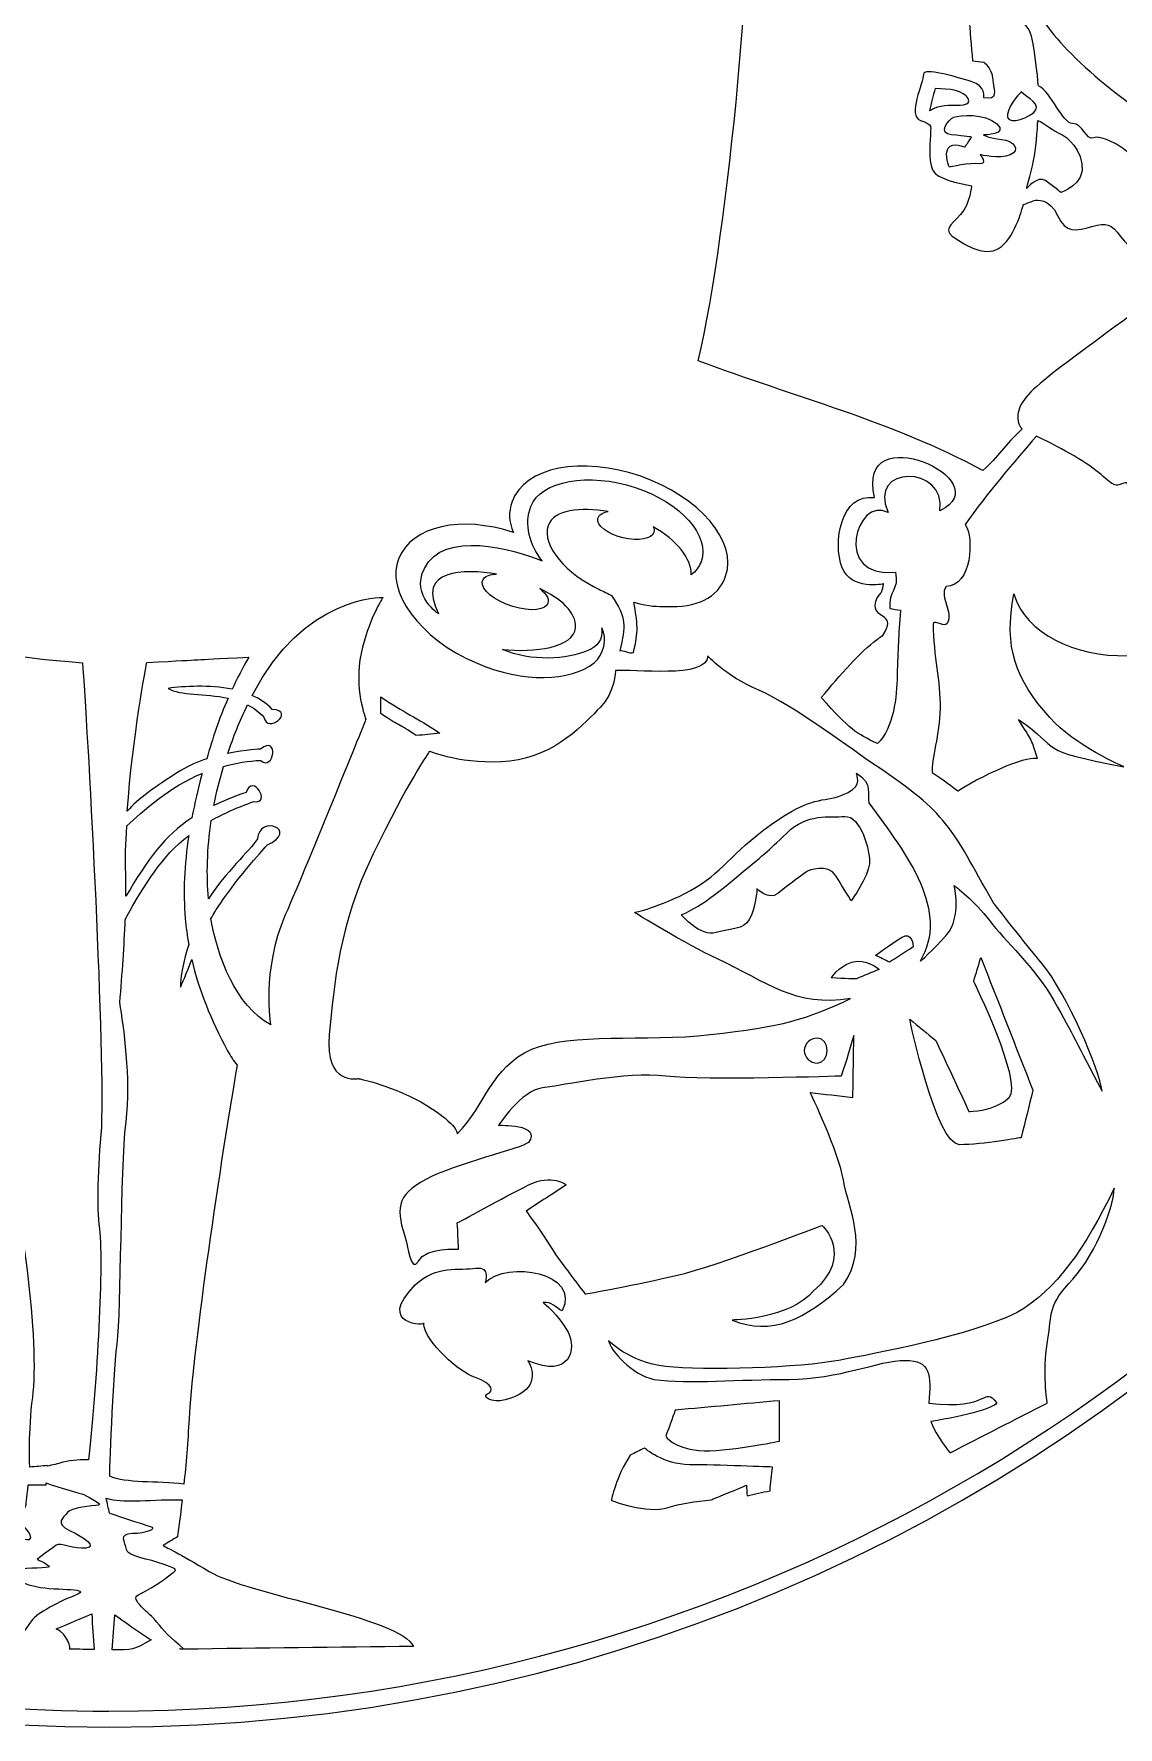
# Model space of a CAD drawing. Header units: inches. Extents: x 50 to 350, y -350 to -50.
# Drawn here: x 193.4 to 288.2, y -350 to -202 of the extents above; entities that cross this region are included whole.
import ezdxf

# ---------------------------------------------------------------- set-up
doc = ezdxf.new("R2010")
doc.units = ezdxf.units.IN
doc.header["$MEASUREMENT"] = 0
doc.layers.add('Layer 1', color=7, linetype='Continuous')

msp = doc.modelspace()

# ---------------------------------------------------------------- linework, layer by layer
at = {"layer": 'Layer 1', "lineweight": 0}
for points, knots in [([(350, -200), (350, -282.84), (282.84, -350), (200, -350), (117.16, -350), (50, -282.84), (50, -200), (50, -117.16), (117.16, -50), (200, -50), (282.84, -50), (350, -117.16), (350, -200)], [0, 0, 0, 0, 1, 1, 1, 2, 2, 2, 3, 3, 3, 4, 4, 4, 4]), ([(114.92, -114.11), (114.92, -114.11), (115.12, -113.85), (115.41, -113), (115.7, -112.16), (116.15, -111.87), (116.67, -111.41), (117.19, -110.96), (117.09, -110.15), (117.09, -110.15), (117.09, -110.15), (117.87, -110.73), (117.55, -111.19), (117.22, -111.64), (116.7, -112), (116.15, -112.87), (115.6, -113.75), (115.31, -114.46), (115.21, -115.4), (115.12, -116.34), (115.57, -117.22), (114.96, -118.19), (114.35, -119.14), (114.04, -119.91), (113.86, -121.06), (113.86, -121.06), (113.86, -121.06), (113.86, -121.06), (114, -120.84), (114.13, -120.66), (114.24, -120.56), (114.6, -120.24), (115.05, -119.78), (115.41, -119.26), (115.76, -118.74), (115.99, -118.29), (115.99, -118.29), (115.99, -118.29), (116.28, -119.75), (115.8, -120.43), (115.31, -121.11), (114.34, -121.4), (114.05, -122.18), (113.76, -122.96), (113.95, -124.06), (113.56, -125.16), (113.18, -126.27), (112.14, -127.99), (111.82, -128.25), (111.81, -128.25), (111.8, -128.26), (111.79, -128.27), (111.94, -128.48), (112.07, -128.69), (112.18, -128.89), (113.19, -130.66), (115.34, -136.22), (116.22, -138.49), (117.11, -140.76), (117.57, -142.45), (117.57, -142.45), (117.57, -142.45), (119.34, -138.83), (121.74, -137.57), (124.14, -136.31), (125.02, -139.67), (125.14, -142.57), (125.27, -145.48), (124.85, -149.48), (124.85, -149.48), (124.85, -149.48), (126.2, -150.11), (128.98, -151.5), (131.54, -152.78), (133.57, -153.63), (136.85, -155.74), (136.78, -155.43), (136.71, -155.09), (136.64, -154.72), (136.05, -151.76), (135.2, -147.86), (136.05, -145.83), (136.89, -143.79), (137.4, -141.34), (139.18, -139.56), (140.96, -137.78), (141.89, -135.92), (142.99, -135.58), (144.09, -135.24), (148.41, -133.12), (150.87, -132.61), (153.33, -132.11), (159.76, -131.34), (159.76, -131.34), (159.76, -131.34), (161.03, -130.41), (158.66, -129.73), (156.29, -129.06), (156.38, -128.8), (156.38, -128.8), (156.38, -128.8), (160.02, -128.38), (162.47, -127.79), (164.93, -127.19), (169.42, -126.77), (169.42, -126.77), (169.42, -126.77), (170.77, -126.69), (171.03, -125.5), (171.28, -124.31), (171.79, -123.38), (172.3, -122.96), (172.81, -122.54), (173.06, -122.7), (173.06, -122.7), (173.06, -122.7), (172.64, -120.33), (172.64, -119.06), (172.64, -117.79), (174.16, -114.74), (174.59, -113.3), (175.01, -111.86), (175.52, -110.34), (175.52, -109.41), (175.52, -108.47), (175.01, -107.97), (174.92, -107.46), (174.84, -106.95), (175.01, -105.68), (176.11, -104.75), (177.21, -103.82), (178.99, -102.8), (180.35, -102.63), (181.7, -102.46), (183.06, -102.12), (183.06, -102.12), (183.06, -102.12), (185.09, -101.19), (186.7, -100.6), (188.31, -100), (191.69, -98.82), (192.46, -98.56), (193.22, -98.31), (195.17, -97.55), (196.27, -97.29), (197.37, -97.04), (199.49, -97.21), (200.42, -97.46), (201.35, -97.72), (203.38, -98.82), (203.38, -98.82), (203.38, -98.82), (206.01, -99.33), (207.03, -99.75), (208.04, -100.17), (210.41, -101.36), (212.11, -102.63), (213.8, -103.9), (215.67, -105.17), (215.67, -105.17), (215.67, -105.17), (216.85, -103.82), (217.36, -103.14), (217.87, -102.46), (219.22, -103.22), (220.07, -103.9), (220.92, -104.58), (222.69, -106.27), (222.95, -108.56), (223.01, -109.12), (223.03, -109.6), (223.01, -110.01), (223.14, -109.96), (223.27, -109.92), (223.38, -109.87), (227.17, -108.44), (226.79, -108.25), (226.28, -105.79), (225.75, -103.22), (226.15, -98.85), (227.11, -95.33), (227.58, -93.62), (228.95, -92.89), (228.87, -90.44), (226.85, -89.35), (229.59, -88.11), (229.61, -87.33), (228.25, -87.33), (229.7, -85.64), (229.8, -84.56), (230.02, -81.91), (230.66, -81.39), (232.22, -79.19), (233.78, -76.98), (233.09, -76.02), (235.34, -74.61), (237.59, -73.2), (242.97, -71.67), (246.92, -71.52), (250.87, -71.36), (254.06, -72.72), (257.6, -74.72), (261.14, -76.72), (261.78, -76.2), (264.7, -79.05), (267.61, -81.91), (268.37, -84.51), (269.8, -87.26), (271.23, -90.01), (270.47, -91.69), (270.11, -95), (269.74, -98.31), (268.94, -98.84), (268.94, -98.84), (268.94, -98.84), (268.66, -100.17), (268.24, -101.83), (267.81, -103.5), (266.35, -104.35), (266.35, -104.35), (266.35, -104.35), (266.19, -106.14), (265.58, -107.31), (264.97, -108.49), (263.01, -110.39), (263.01, -110.39), (263.01, -110.39), (262.98, -110.61), (264.16, -111.39), (267.86, -115.68), (261.93, -127.92), (261, -127.95), (259.83, -127.17), (261.5, -126.97), (259.41, -125.7), (258.87, -127.47), (260.42, -129.18), (260.42, -129.18), (260.42, -129.18), (260.11, -129.69), (258.74, -128.59), (257.84, -127.86), (257.22, -126.84), (256.9, -126.22), (256.86, -126.36), (256.81, -126.49), (256.77, -126.62), (256.88, -127.64), (257.01, -129.29), (256.84, -130.48), (256.81, -130.7), (256.77, -130.91), (256.72, -131.11), (257.87, -131.93), (259.65, -133.9), (260.77, -135.82), (265.16, -134.08), (269.32, -133.96), (272.37, -134.29), (274.99, -134.58), (275.87, -134.82), (276.88, -135.41), (276.76, -132.39), (280.62, -133.09), (281.79, -134.66), (283.89, -137.48), (285.73, -139.86), (288.17, -142.98), (289.51, -144.7), (289.53, -146.93), (288.96, -147.73), (292.58, -152.61), (296.2, -157.5), (299.82, -162.38), (299.89, -162.88), (299.96, -163.37), (300.03, -163.86), (300.03, -163.86), (302.04, -161.43), (304.79, -160.48), (307.54, -159.53), (310.39, -158.69), (311.76, -157.84), (313.14, -157), (315.88, -154.78), (318.84, -155.09), (321.8, -155.41), (325.5, -156.47), (327.3, -157.63), (329.09, -158.79), (331.73, -161.12), (332.79, -163.34), (333.85, -165.55), (334.9, -168.83), (334.9, -168.83), (334.52, -169.68), (334.13, -170.52), (333.74, -171.37), (333.85, -171.65), (333.95, -171.93), (334.06, -172.21), (334.06, -172.21), (335.04, -169.69), (336.2, -169.48), (337.36, -169.26), (339.75, -169.36), (341.13, -172), (342.5, -174.64), (342.3, -176.54), (341.24, -178.87), (340.19, -181.19), (338.18, -181.62), (338.18, -181.62), (341.4, -185.02), (344.23, -189.28), (344.23, -194.09), (344.23, -198.59), (343.18, -204.08), (341.32, -208.12), (336.93, -206.82), (331.64, -206.08), (327.3, -204.55), (325.5, -203.91), (324.55, -203.81), (324.55, -203.81), (324.55, -203.81), (325.18, -205.08), (326.34, -205.81), (327.51, -206.55), (327.3, -207.51), (327.82, -207.93), (328.35, -208.35), (330.25, -210.25), (331.84, -212.05), (333.42, -213.85), (335.76, -216.08), (337.98, -219.78), (340.2, -223.48), (341.64, -225.68), (343.01, -228.01), (344.38, -230.33), (345.23, -231.47), (344.17, -233.27), (343.12, -235.07), (341.17, -237.19), (338.42, -238.67), (335.67, -240.15), (331.87, -242.41), (331.13, -243.14), (330.39, -243.88), (329.44, -243.67), (329.44, -243.67), (329.44, -243.67), (329.97, -244.2), (328.59, -244.84), (327.22, -245.47), (326.56, -246.3), (325.82, -246.19), (325.08, -246.08), (324.34, -245.87), (324.34, -245.87), (324.34, -245.87), (322.86, -246.61), (322.22, -247.56), (321.59, -248.51), (318.74, -248.34), (318.1, -248.66), (317.47, -248.98), (317.15, -249.29), (317.15, -249.29), (317.15, -249.29), (317.05, -251.15), (316.52, -253.05), (316.04, -254.78), (316.56, -259.5), (314.23, -260.08), (316.28, -261.81), (321.33, -266.26), (329.63, -273.3), (303.92, -318.28), (255.48, -348.6), (199.97, -348.6), (170.32, -348.6), (142.69, -339.94), (119.46, -325.03), (120.74, -325.35), (122.29, -325.69), (123.73, -325.87), (127.04, -326.28), (128.08, -325.56), (129.63, -325.56), (131.19, -325.56), (134.19, -323.9), (134.5, -323.69), (134.81, -323.49), (134.4, -321.21), (134.4, -321.21), (134.4, -321.21), (134.29, -321.83), (133.05, -322.66), (131.81, -323.49), (131.39, -324), (131.39, -324), (131.19, -323.38), (130.98, -322.76), (130.77, -322.14), (130.77, -322.14), (129.94, -322.86), (128.81, -323.28), (127.67, -323.69), (126.84, -324.94), (126.84, -324.94), (127.25, -323.93), (127.67, -322.93), (128.08, -321.93), (128.08, -321.93), (126.63, -322.97), (125.18, -323.38), (123.73, -323.8), (121.24, -324.52), (121.24, -324.52), (121.24, -324.52), (122.69, -323.17), (123.42, -322.35), (124.14, -321.52), (123.83, -320.38), (123.83, -320.38), (123.83, -320.38), (122.28, -321.62), (121.87, -322.24), (121.45, -322.86), (118.55, -322.45), (118.55, -322.45), (118.55, -322.45), (119.69, -321.93), (120.62, -321.41), (121.55, -320.9), (121.76, -319.24), (121.76, -319.24), (121.76, -319.24), (119.28, -320.69), (117.93, -321), (116.58, -321.31), (115.03, -321), (115.03, -321), (115.03, -321), (115.44, -320.69), (116.06, -320.38), (116.69, -320.07), (116.48, -318.41), (116.48, -318.41), (116.48, -318.41), (115.65, -318.62), (114.41, -318.93), (113.16, -319.24), (111.82, -318.93), (111.82, -318.93), (112.23, -318.44), (112.65, -317.96), (113.06, -317.48), (112.4, -317.58), (111.75, -317.69), (111.09, -317.79), (111.09, -317.79), (111.09, -317.48), (110.57, -316.65), (110.06, -315.82), (109.95, -313.44), (109.95, -313.44), (109.95, -313.44), (109.75, -313.96), (109.23, -314.99), (108.71, -316.03), (109.02, -317.27), (109.02, -317.27), (109.02, -317.27), (107.26, -313.96), (106.54, -312.09), (105.81, -310.23), (106.54, -308.05), (106.54, -308.05), (105.08, -308.4), (105.29, -311.31), (105.6, -312.3), (105.6, -312.3), (103.43, -309.4), (103.22, -307.43), (103.01, -305.46), (103.32, -302.67), (103.32, -302.67), (103.32, -302.67), (102.7, -304.43), (102.5, -306.19), (102.29, -307.95), (102.81, -309.61), (103.74, -311.47), (104.13, -312.25), (104.41, -313.24), (104.6, -314.14), (86.2, -298.83), (71.53, -279.18), (62.18, -256.77), (67.23, -253.82), (73.85, -250.81), (80.27, -248.87), (80.23, -247.02), (80.17, -244.79), (80.11, -241.54), (79.98, -234.59), (79.6, -224.74), (79.6, -216.91), (79.6, -214.85), (79.72, -212.72), (79.88, -210.71), (79.31, -211), (78.79, -211.23), (78.37, -211.34), (76.43, -211.86), (74.04, -212.38), (71.58, -212.38), (69.12, -212.38), (67.18, -211.73), (67.18, -211.73), (67.18, -211.73), (67.51, -211.02), (67.77, -210.11), (68.02, -209.21), (67.64, -208.49), (67.64, -208.49), (67.64, -208.49), (70.87, -208.95), (74.62, -208.43), (78.37, -207.91), (78.82, -206.1), (78.82, -206.1), (78.82, -206.1), (78.37, -206.55), (76.82, -207.01), (75.27, -207.46), (73.78, -207.78), (71.06, -207.85), (68.35, -207.91), (67.12, -207.14), (67.12, -207.14), (67.12, -207.14), (64.34, -200.67), (62.98, -196.66), (61.62, -192.65), (62.46, -189.67), (62.46, -189.67), (62.46, -189.67), (61.49, -189.35), (60.65, -187.48), (59.81, -185.6), (58.78, -185.73), (57.87, -185.02), (56.96, -184.31), (55.61, -182.43), (55.02, -181.01), (54.44, -179.58), (54.51, -178.03), (55.41, -177), (56.32, -175.96), (56.58, -174.02), (57.09, -173.38), (57.61, -172.73), (58.65, -173.38), (58.65, -173.38), (58.65, -173.38), (59.1, -172.41), (59.94, -171.82), (60.78, -171.24), (61.43, -172.02), (61.43, -172.02), (61.43, -172.02), (61.43, -171.57), (60.85, -170.66), (60.26, -169.75), (59.1, -168.07), (58.13, -167.17), (57.16, -166.26), (57.03, -165.29), (57.61, -164.19), (58.19, -163.09), (59.72, -164.29), (61.14, -165.2), (62.57, -166.1), (64.77, -168.95), (65.8, -170.12), (66.84, -171.28), (67.36, -170.76), (68, -172.06), (68.65, -173.35), (69.56, -176.72), (69.94, -178.01), (70.33, -179.31), (71.76, -179.18), (71.76, -180.34), (71.76, -181.51), (72.02, -183.06), (71.37, -184.1), (70.72, -185.13), (69.56, -186.69), (69.56, -186.69), (69.56, -186.69), (71.11, -185.91), (72.02, -185), (72.92, -184.1), (72.4, -182.41), (72.4, -182.41), (72.4, -182.41), (72.79, -182.8), (73.44, -183.58), (74.09, -184.36), (75.12, -184.48), (75.12, -184.48), (75.12, -184.48), (76.1, -183.16), (77.18, -182), (76.78, -178.28), (76.78, -175.28), (77.83, -170.44), (79.1, -164.63), (81.5, -161.85), (81.5, -161.85), (81.5, -161.85), (79.73, -160.34), (81.5, -158.06), (83.26, -155.79), (84.19, -153.26), (84.83, -150.11), (85.46, -146.95), (85.28, -145.69), (84.91, -144.17), (84.53, -142.66), (83.77, -139.69), (85.03, -137.02), (86.3, -134.35), (89.03, -133.8), (90.08, -133.69), (92.13, -131.06), (94.28, -130.19), (97.41, -129.52), (97.41, -129.52), (98.67, -127.25), (100.82, -125.99), (101.33, -125.69), (101.83, -125.44), (102.33, -125.23), (102.98, -123.67), (103.45, -122.96), (103.59, -122.02), (103.75, -120.98), (104.05, -119.85), (104.79, -119.16), (105.54, -118.48), (105.89, -118.1), (106.67, -117.22), (107.45, -116.34), (107.7, -116.05), (108.29, -115.63), (108.87, -115.21), (109, -114.69), (109.06, -114.27), (109.13, -113.85), (109.35, -114.4), (109.23, -115.14), (109.1, -115.89), (108.71, -115.86), (108.35, -116.54), (108, -117.22), (108.16, -117.84), (107.35, -118.16), (106.54, -118.48), (106.03, -118.91), (105.66, -119.62), (105.29, -120.33), (105.32, -120.6), (105.34, -121.01), (105.71, -120.29), (106.63, -119.83), (107.32, -119.33), (108.2, -118.67), (108.74, -117.84), (109.81, -117.12), (110.88, -116.41), (110.84, -115.6), (110.84, -114.56), (110.84, -113.52), (110.88, -111.71), (111.52, -110.83), (112.17, -109.96), (112.59, -108.82), (113.89, -108.24), (115.18, -107.65), (116.09, -106.45), (116.87, -105.61), (117.64, -104.77), (118.26, -104.57), (118.32, -103.73), (118.39, -102.89), (119.46, -102.01), (119.94, -101.85), (120.43, -101.69), (121.24, -101.33), (121.24, -101.33), (121.24, -101.33), (120.81, -102.24), (120.33, -102.66), (119.84, -103.08), (119.16, -104.15), (118.68, -104.96), (118.19, -105.77), (117.77, -105.87), (117.97, -107.26), (118.16, -108.66), (117.32, -108.33), (116.7, -109.05), (116.09, -109.76), (115.16, -110.17), (114.84, -111.18), (114.55, -112.07), (114.6, -113.35), (114.92, -114.11), (114.92, -114.11), (114.92, -114.11), (114.92, -114.11)], [0, 0, 0, 0, 1, 1, 1, 2, 2, 2, 3, 3, 3, 4, 4, 4, 5, 5, 5, 6, 6, 6, 7, 7, 7, 8, 8, 8, 9, 9, 9, 10, 10, 10, 11, 11, 11, 12, 12, 12, 13, 13, 13, 14, 14, 14, 15, 15, 15, 16, 16, 16, 17, 17, 17, 18, 18, 18, 19, 19, 19, 20, 20, 20, 21, 21, 21, 22, 22, 22, 23, 23, 23, 24, 24, 24, 25, 25, 25, 26, 26, 26, 27, 27, 27, 28, 28, 28, 29, 29, 29, 30, 30, 30, 31, 31, 31, 32, 32, 32, 33, 33, 33, 34, 34, 34, 35, 35, 35, 36, 36, 36, 37, 37, 37, 38, 38, 38, 39, 39, 39, 40, 40, 40, 41, 41, 41, 42, 42, 42, 43, 43, 43, 44, 44, 44, 45, 45, 45, 46, 46, 46, 47, 47, 47, 48, 48, 48, 49, 49, 49, 50, 50, 50, 51, 51, 51, 52, 52, 52, 53, 53, 53, 54, 54, 54, 55, 55, 55, 56, 56, 56, 57, 57, 57, 58, 58, 58, 59, 59, 59, 60, 60, 60, 61, 61, 61, 62, 62, 62, 63, 63, 63, 64, 64, 64, 65, 65, 65, 66, 66, 66, 67, 67, 67, 68, 68, 68, 69, 69, 69, 70, 70, 70, 71, 71, 71, 72, 72, 72, 73, 73, 73, 74, 74, 74, 75, 75, 75, 76, 76, 76, 77, 77, 77, 78, 78, 78, 79, 79, 79, 80, 80, 80, 81, 81, 81, 82, 82, 82, 83, 83, 83, 84, 84, 84, 85, 85, 85, 86, 86, 86, 87, 87, 87, 88, 88, 88, 89, 89, 89, 90, 90, 90, 91, 91, 91, 92, 92, 92, 93, 93, 93, 94, 94, 94, 95, 95, 95, 96, 96, 96, 97, 97, 97, 98, 98, 98, 99, 99, 99, 100, 100, 100, 101, 101, 101, 102, 102, 102, 103, 103, 103, 104, 104, 104, 105, 105, 105, 106, 106, 106, 107, 107, 107, 108, 108, 108, 109, 109, 109, 110, 110, 110, 111, 111, 111, 112, 112, 112, 113, 113, 113, 114, 114, 114, 115, 115, 115, 116, 116, 116, 117, 117, 117, 118, 118, 118, 119, 119, 119, 120, 120, 120, 121, 121, 121, 122, 122, 122, 123, 123, 123, 124, 124, 124, 125, 125, 125, 126, 126, 126, 127, 127, 127, 128, 128, 128, 129, 129, 129, 130, 130, 130, 131, 131, 131, 132, 132, 132, 133, 133, 133, 134, 134, 134, 135, 135, 135, 136, 136, 136, 137, 137, 137, 138, 138, 138, 139, 139, 139, 140, 140, 140, 141, 141, 141, 142, 142, 142, 143, 143, 143, 144, 144, 144, 145, 145, 145, 146, 146, 146, 147, 147, 147, 148, 148, 148, 149, 149, 149, 150, 150, 150, 151, 151, 151, 152, 152, 152, 153, 153, 153, 154, 154, 154, 155, 155, 155, 156, 156, 156, 157, 157, 157, 158, 158, 158, 159, 159, 159, 160, 160, 160, 161, 161, 161, 162, 162, 162, 163, 163, 163, 164, 164, 164, 165, 165, 165, 166, 166, 166, 167, 167, 167, 168, 168, 168, 169, 169, 169, 170, 170, 170, 171, 171, 171, 172, 172, 172, 173, 173, 173, 174, 174, 174, 175, 175, 175, 176, 176, 176, 177, 177, 177, 178, 178, 178, 179, 179, 179, 180, 180, 180, 181, 181, 181, 182, 182, 182, 183, 183, 183, 184, 184, 184, 185, 185, 185, 186, 186, 186, 187, 187, 187, 188, 188, 188, 189, 189, 189, 190, 190, 190, 191, 191, 191, 192, 192, 192, 193, 193, 193, 194, 194, 194, 195, 195, 195, 196, 196, 196, 197, 197, 197, 198, 198, 198, 199, 199, 199, 200, 200, 200, 201, 201, 201, 202, 202, 202, 203, 203, 203, 204, 204, 204, 205, 205, 205, 206, 206, 206, 207, 207, 207, 208, 208, 208, 209, 209, 209, 210, 210, 210, 211, 211, 211, 212, 212, 212, 213, 213, 213, 214, 214, 214, 215, 215, 215, 216, 216, 216, 217, 217, 217, 218, 218, 218, 219, 219, 219, 220, 220, 220, 221, 221, 221, 222, 222, 222, 223, 223, 223, 224, 224, 224, 225, 225, 225, 226, 226, 226, 227, 227, 227, 228, 228, 228, 229, 229, 229, 230, 230, 230, 231, 231, 231, 232, 232, 232, 233, 233, 233, 234, 234, 234, 235, 235, 235, 236, 236, 236, 237, 237, 237, 238, 238, 238, 239, 239, 239, 240, 240, 240, 241, 241, 241, 242, 242, 242, 242]), ([(276.41, -240.16), (277.74, -238.96), (278.32, -237.92), (279.85, -236.52), (279.85, -236.52), (279.37, -236.23), (279.47, -235.27), (279.56, -234.3), (280.34, -233.34), (282.46, -231.69), (284.59, -230.05), (288.55, -227.15), (291.83, -224.74), (295.12, -222.32), (296.28, -221.36), (297.92, -219.71), (299.56, -218.07), (303.14, -214.3), (303.14, -214.3), (303.14, -214.3), (300.72, -216.62), (299.66, -217.01), (298.6, -217.39), (296.95, -219.33), (295.6, -220.68), (294.25, -222.03), (294.35, -221.93), (293.09, -221.55), (291.83, -221.16), (290.29, -221.36), (290.29, -221.36), (290.29, -221.36), (289.32, -220.87), (288.45, -219.71), (287.58, -218.55), (287.29, -218.46), (285.94, -218.84), (284.59, -219.23), (283.62, -219.42), (282.94, -217.88), (282.27, -216.33), (281.01, -216.52), (281.01, -216.52), (280.66, -216.65), (280.3, -216.78), (279.95, -216.91), (279.95, -216.91), (279.27, -219.62), (278.02, -220.58), (276.76, -221.55), (275.31, -220.68), (274.06, -219.91), (272.8, -219.13), (273.57, -218.75), (274.44, -217.78), (275.31, -216.81), (275.41, -215.27), (275.41, -215.27), (275.41, -215.27), (272.9, -214.87), (272.22, -214.19), (271.54, -213.52), (271.81, -211.68), (271.81, -210.9), (271.81, -210.13), (272.1, -209.94), (270.94, -209.55), (269.78, -209.16), (271.21, -206.22), (271.21, -205.54), (271.21, -204.87), (274.02, -205.76), (275.38, -206.15), (276.73, -206.53), (276.48, -207.59), (276.48, -207.59), (277.77, -207.74), (277.4, -207.17), (277.24, -205.8), (277.15, -204.93), (276.47, -204.45), (276.47, -204.45), (276.15, -204.42), (275.83, -204.38), (275.5, -204.35), (275.28, -201.74), (275.05, -199.13), (274.83, -196.53), (274.83, -196.53), (272.03, -196.81), (271.25, -196.14), (270.48, -195.46), (270.38, -193.43), (270.38, -193.43), (270.38, -193.43), (269.42, -192.95), (268.36, -192.56), (267.29, -192.18), (265.46, -190.34), (265.46, -190.34), (262.86, -187.66), (260.26, -184.98), (257.66, -182.3), (257.12, -182.47), (256.67, -182.89), (256.07, -182.55), (256.5, -193.35), (254.25, -218.87), (251.52, -230.57), (259.92, -233.73), (268.44, -235.86), (276.41, -240.16), (276.41, -240.16), (276.41, -240.16), (276.41, -240.16)], [0, 0, 0, 0, 1, 1, 1, 2, 2, 2, 3, 3, 3, 4, 4, 4, 5, 5, 5, 6, 6, 6, 7, 7, 7, 8, 8, 8, 9, 9, 9, 10, 10, 10, 11, 11, 11, 12, 12, 12, 13, 13, 13, 14, 14, 14, 15, 15, 15, 16, 16, 16, 17, 17, 17, 18, 18, 18, 19, 19, 19, 20, 20, 20, 21, 21, 21, 22, 22, 22, 23, 23, 23, 24, 24, 24, 25, 25, 25, 26, 26, 26, 27, 27, 27, 28, 28, 28, 29, 29, 29, 30, 30, 30, 31, 31, 31, 32, 32, 32, 33, 33, 33, 34, 34, 34, 35, 35, 35, 36, 36, 36, 37, 37, 37, 38, 38, 38, 38]), ([(298.81, -202.09), (299.66, -203.63), (303.89, -200.82), (305.76, -199.26), (306.33, -200.15), (306.89, -201.05), (307.45, -201.94), (306.67, -202.72), (303.84, -205.03), (301.31, -206.7), (298.98, -206.9), (297.23, -205.84), (294.93, -204.15), (294.4, -204.36), (294.29, -204.53), (293.18, -204.85), (295.6, -206.63), (297.26, -207.34), (299.23, -208.15), (299.23, -208.15), (296.01, -211.16), (294.33, -210.78), (290.75, -209.95), (283.89, -204.1), (281.95, -201.19), (281.69, -200.8), (281.72, -200.46), (281.94, -200.16), (281.91, -200.13), (281.88, -200.1), (281.85, -200.07), (279.59, -198.08), (279.21, -197.17), (279.21, -197.17), (278.83, -197.64), (278.44, -199.32), (278.67, -201), (278.67, -201), (280.26, -200.47), (280.65, -202.19), (281.05, -203.91), (281.26, -206.52), (281.26, -206.52), (282.38, -207.08), (283.38, -209.83), (284.23, -209.83), (285.16, -209.83), (285.43, -211.34), (286.09, -211.07), (286.75, -210.81), (288.34, -211.73), (289, -212.26), (289.67, -212.79), (290.06, -214.92), (291.52, -214.12), (292.98, -213.32), (293.64, -214.52), (293.64, -214.52), (296.77, -212.02), (300.06, -209.77), (303.01, -207.26), (305.5, -205.15), (308.89, -202.88), (310.59, -199.91), (309.18, -198.61), (307.68, -197.22), (306.36, -196.3), (304.63, -199.19), (301.45, -201.26), (298.81, -202.09), (298.81, -202.09), (298.81, -202.09), (298.81, -202.09)], [0, 0, 0, 0, 1, 1, 1, 2, 2, 2, 3, 3, 3, 4, 4, 4, 5, 5, 5, 6, 6, 6, 7, 7, 7, 8, 8, 8, 9, 9, 9, 10, 10, 10, 11, 11, 11, 12, 12, 12, 13, 13, 13, 14, 14, 14, 15, 15, 15, 16, 16, 16, 17, 17, 17, 18, 18, 18, 19, 19, 19, 20, 20, 20, 21, 21, 21, 22, 22, 22, 23, 23, 23, 24, 24, 24, 24]), ([(272.22, -206.77), (273.48, -206.77), (274.73, -206.96), (275.12, -207.64), (275.5, -208.31), (274.25, -208.22), (273.38, -208.22), (272.51, -208.22), (271.74, -208.7), (271.74, -208.7), (271.9, -208.05), (272.06, -207.41), (272.22, -206.77), (272.22, -206.77), (272.22, -206.77), (272.22, -206.77)], [0, 0, 0, 0, 1, 1, 1, 2, 2, 2, 3, 3, 3, 4, 4, 4, 5, 5, 5, 5]), ([(279.76, -207.06), (280.24, -207.54), (281.69, -208.22), (280.82, -208.89), (279.95, -209.57), (278.37, -209.96), (278.56, -209), (278.76, -208.03), (279.76, -207.06), (279.76, -207.06), (279.76, -207.06), (279.76, -207.06), (279.76, -207.06)], [0, 0, 0, 0, 1, 1, 1, 2, 2, 2, 3, 3, 3, 4, 4, 4, 4]), ([(273.48, -213.63), (273.48, -213.63), (275.31, -213.24), (276.08, -213.34), (276.86, -213.43), (276.18, -212.56), (276.18, -212.56), (276.18, -212.56), (277.82, -212.95), (278.79, -212.56), (279.76, -212.18), (279.08, -211.31), (278.02, -211.21), (276.95, -211.11), (276.47, -210.82), (276.47, -210.82), (276.47, -210.82), (278.69, -210.82), (277.63, -209.86), (276.57, -208.89), (274.35, -209.09), (273.86, -209.28), (273.38, -209.47), (272.41, -210.73), (273.67, -210.82), (274.93, -210.92), (275.41, -211.02), (275.41, -211.02), (275.22, -211.31), (275.02, -211.6), (274.83, -211.89), (274.83, -211.89), (273.77, -211.4), (273.38, -211.98), (272.99, -212.56), (273.48, -213.63), (273.48, -213.63), (273.48, -213.63), (273.48, -213.63), (273.48, -213.63)], [0, 0, 0, 0, 1, 1, 1, 2, 2, 2, 3, 3, 3, 4, 4, 4, 5, 5, 5, 6, 6, 6, 7, 7, 7, 8, 8, 8, 9, 9, 9, 10, 10, 10, 11, 11, 11, 12, 12, 12, 13, 13, 13, 13]), ([(281.21, -209.57), (281.21, -209.57), (281.11, -211.69), (280.92, -212.66), (280.72, -213.63), (280.24, -215.5), (280.24, -215.5), (280.24, -215.5), (281.21, -214.34), (281.88, -214.82), (282.56, -215.31), (283.23, -215.85), (283.23, -215.85), (283.23, -215.85), (285.36, -215.17), (285.07, -213.34), (284.78, -211.5), (283.23, -210.75), (283.23, -210.75), (282.56, -210.46), (281.88, -209.86), (281.21, -209.57), (281.21, -209.57), (281.21, -209.57), (281.21, -209.57)], [0, 0, 0, 0, 1, 1, 1, 2, 2, 2, 3, 3, 3, 4, 4, 4, 5, 5, 5, 6, 6, 6, 7, 7, 7, 8, 8, 8, 8]), ([(266.94, -242.53), (263.97, -242.09), (263.26, -246.48), (264.09, -248.65), (264.87, -250.65), (267.72, -250.07), (267.72, -250.07), (267.59, -251.24), (267.12, -250.81), (266.99, -251.97), (267.04, -253.2), (268.9, -252.65), (267.65, -254.57), (267.47, -254.7), (267.28, -254.83), (267.1, -254.97), (265.74, -255.96), (263.9, -258.04), (262.27, -260.01), (264.79, -262.82), (265.31, -263.13), (267.18, -264.03), (268.64, -262.63), (268.86, -259.89), (268.91, -258.1), (268.98, -255.61), (269.02, -254.73), (269.19, -252.36), (268.88, -252.32), (268.58, -252.27), (268.28, -252.23), (268.1, -250.6), (269.12, -250.67), (268.75, -249.04), (263.23, -249.67), (265.35, -242.33), (268.11, -243.82), (266.22, -239.63), (273.26, -239.68), (272.64, -243.69), (278.11, -241.05), (265.19, -235.27), (266.94, -242.53), (266.94, -242.53), (266.94, -242.53), (266.94, -242.53)], [0, 0, 0, 0, 1, 1, 1, 2, 2, 2, 3, 3, 3, 4, 4, 4, 5, 5, 5, 6, 6, 6, 7, 7, 7, 8, 8, 8, 9, 9, 9, 10, 10, 10, 11, 11, 11, 12, 12, 12, 13, 13, 13, 14, 14, 14, 15, 15, 15, 15]), ([(272.06, -253.53), (272.32, -253.22), (273.07, -253.91), (273.28, -253.53), (273.87, -252.45), (272.57, -251.31), (273.18, -250.3), (275.45, -250.26), (275.65, -246.06), (274.86, -244.87), (276.8, -242.07), (279.2, -239.36), (281.08, -237.15), (281.08, -237.15), (283.67, -238.39), (285.43, -239.53), (287.19, -240.67), (287.6, -241.61), (288.33, -241.4), (289.06, -241.19), (288.85, -240.98), (289.57, -242.02), (290.3, -243.06), (291.44, -243.37), (293.72, -244.71), (297.49, -246.94), (297.12, -247.26), (299.72, -248.99), (296.68, -259.05), (281.11, -257.89), (279.11, -250.95), (278.23, -255.6), (279.22, -258.4), (282.27, -261.75), (284.44, -264.24), (288.74, -266.05), (288.74, -266.05), (280.88, -264.55), (283.41, -264.62), (279.53, -261.91), (280.68, -263.84), (280.58, -263.37), (281.18, -265.33), (280.57, -265.02), (277.07, -266.36), (274.2, -268.17), (273.4, -267.51), (272.66, -266.99), (271.96, -266.56), (271.91, -265.43), (272.61, -263.2), (272.66, -260.97), (272.71, -258.48), (272.07, -256.53), (272.06, -253.53), (272.06, -253.53), (272.06, -253.53), (272.06, -253.53)], [0, 0, 0, 0, 1, 1, 1, 2, 2, 2, 3, 3, 3, 4, 4, 4, 5, 5, 5, 6, 6, 6, 7, 7, 7, 8, 8, 8, 9, 9, 9, 10, 10, 10, 11, 11, 11, 12, 12, 12, 13, 13, 13, 14, 14, 14, 15, 15, 15, 16, 16, 16, 17, 17, 17, 18, 18, 18, 19, 19, 19, 19]), ([(246.48, -240.66), (251.64, -242.46), (254.96, -246.37), (253.91, -249.4), (253.24, -251.32), (251.33, -252.15), (248.71, -252.04), (247.91, -252.01), (247.37, -252.1), (245.87, -251.66), (246.2, -253.52), (246.32, -254.23), (245.84, -256.07), (245.6, -256.23), (244.9, -255.77), (244.66, -255.93), (245.15, -253.69), (245.29, -253.1), (243.92, -251.07), (243.7, -250.98), (243.09, -250.65), (242.88, -250.56), (240.03, -249.26), (237.79, -246.73), (238.39, -244.98), (238.88, -243.54), (241.22, -243.36), (243.64, -243.74), (243.15, -243.83), (242.82, -244.04), (242.74, -244.34), (242.59, -244.94), (243.57, -245.71), (244.92, -246.04), (246.28, -246.37), (247.49, -246.14), (247.64, -245.54), (247.68, -245.39), (247.65, -245.23), (247.56, -245.08), (249.63, -246.22), (250.93, -247.84), (250.9, -249.29), (251.3, -248.97), (251.59, -248.58), (251.76, -248.13), (252.6, -245.88), (250.02, -242.97), (245.99, -241.64), (241.97, -240.3), (237.71, -241.04), (236.87, -243.29), (236.28, -244.87), (236.77, -246.65), (237.85, -248.05), (235.35, -247.01), (229.25, -245.34), (227.56, -248.71), (226.34, -251.17), (228.93, -252.78), (228.81, -252.68), (226.74, -248.76), (231.09, -248.74), (233.87, -249.21), (233.33, -249.23), (232.91, -249.37), (232.72, -249.64), (232.29, -250.23), (233.18, -251.21), (234.72, -251.84), (236.26, -252.47), (237.86, -252.49), (238.29, -251.9), (238.57, -251.52), (238.3, -250.98), (237.65, -250.47), (239.48, -251.36), (240.88, -252.54), (240.77, -253.9), (240.64, -255.65), (237.17, -256.09), (234.38, -255.8), (236.87, -256.9), (240.07, -256.66), (241.87, -255.89), (242.75, -255.51), (243.15, -255.01), (243.07, -253.92), (243.62, -254.81), (243.21, -256.32), (242.42, -256.96), (240.33, -258.62), (236.23, -258.73), (232.17, -257.01), (227.14, -254.89), (224.12, -250.65), (225.32, -247.82), (226.51, -244.99), (230.77, -244.06), (235.36, -245.58), (234.93, -244.57), (234.91, -243.81), (235.24, -242.88), (236.29, -239.86), (241.33, -238.86), (246.48, -240.66), (246.48, -240.66), (246.48, -240.66), (246.48, -240.66)], [0, 0, 0, 0, 1, 1, 1, 2, 2, 2, 3, 3, 3, 4, 4, 4, 5, 5, 5, 6, 6, 6, 7, 7, 7, 8, 8, 8, 9, 9, 9, 10, 10, 10, 11, 11, 11, 12, 12, 12, 13, 13, 13, 14, 14, 14, 15, 15, 15, 16, 16, 16, 17, 17, 17, 18, 18, 18, 19, 19, 19, 20, 20, 20, 21, 21, 21, 22, 22, 22, 23, 23, 23, 24, 24, 24, 25, 25, 25, 26, 26, 26, 27, 27, 27, 28, 28, 28, 29, 29, 29, 30, 30, 30, 31, 31, 31, 32, 32, 32, 33, 33, 33, 34, 34, 34, 35, 35, 35, 36, 36, 36, 36]), ([(223.94, -251.25), (223.94, -251.25), (216.99, -251.04), (212.5, -259.82), (213.17, -260.12), (213.77, -260.52), (214.26, -261.04), (216.38, -261.12), (213.77, -263.29), (213.53, -261.71), (213.1, -261.25), (212.62, -260.9), (212.1, -260.64), (211.41, -262.07), (210.84, -263.49), (210.37, -264.88), (211.97, -264.55), (213.22, -264.51), (213.23, -264.51), (214.88, -263.2), (214.41, -266.55), (213.26, -265.5), (212.2, -265.53), (211.09, -265.72), (210, -266.02), (209.65, -267.19), (209.37, -268.33), (209.15, -269.45), (209.98, -269.05), (210.91, -268.67), (211.98, -268.29), (212.55, -266.54), (214.23, -269.35), (212.64, -269.09), (211.2, -269.61), (209.98, -270.15), (208.93, -270.75), (208.55, -273.23), (208.5, -275.54), (208.68, -277.59), (210.18, -275.27), (212.25, -273.44), (212.96, -272.36), (213.13, -270.19), (216.72, -271.57), (213.79, -272.92), (213.68, -273.08), (211.41, -275.47), (209.66, -278.09), (209.39, -278.49), (209.14, -278.9), (208.9, -279.31), (209.46, -282.61), (211.07, -286.98), (214.12, -288.61), (214.12, -288.61), (213.26, -283.92), (215.4, -279.01), (217.53, -274.09), (222.44, -261.92), (222.44, -261.92), (222.44, -261.92), (221.38, -259.15), (222.02, -256.16), (222.66, -253.17), (223.94, -251.25), (223.94, -251.25), (223.94, -251.25), (223.94, -251.25), (223.94, -251.25)], [0, 0, 0, 0, 1, 1, 1, 2, 2, 2, 3, 3, 3, 4, 4, 4, 5, 5, 5, 6, 6, 6, 7, 7, 7, 8, 8, 8, 9, 9, 9, 10, 10, 10, 11, 11, 11, 12, 12, 12, 13, 13, 13, 14, 14, 14, 15, 15, 15, 16, 16, 16, 17, 17, 17, 18, 18, 18, 19, 19, 19, 20, 20, 20, 21, 21, 21, 22, 22, 22, 23, 23, 23, 23]), ([(183.46, -253.83), (183.59, -255.9), (186.82, -259.78), (185.43, -268.09), (188.45, -268.33), (187.49, -274.66), (186.47, -277.56), (187.12, -280.59), (187.89, -284.23), (188.65, -287.94), (189.24, -292.25), (188.26, -293.56), (190.33, -298.53), (192.45, -303.61), (193.93, -316.61), (193.31, -321.18), (192.92, -324.03), (193.05, -327.27), (193.05, -327.27), (193.57, -327.23), (194.09, -327.18), (194.61, -327.14), (194.6, -327.15), (194.6, -327.17), (194.6, -327.19), (195.02, -327.09), (195.5, -326.98), (195.95, -326.85), (196.74, -326.63), (197.67, -326.62), (198.2, -326.64), (198.81, -321.16), (199.57, -309.93), (199.14, -306.43), (198.89, -304.49), (198.99, -301.08), (199.32, -297.58), (199.58, -289.44), (198.08, -262.07), (197.65, -256.96), (191.02, -256.43), (189.4, -256.08), (183.46, -253.83), (183.46, -253.83), (183.46, -253.83), (183.46, -253.83)], [0, 0, 0, 0, 1, 1, 1, 2, 2, 2, 3, 3, 3, 4, 4, 4, 5, 5, 5, 6, 6, 6, 7, 7, 7, 8, 8, 8, 9, 9, 9, 10, 10, 10, 11, 11, 11, 12, 12, 12, 13, 13, 13, 14, 14, 14, 15, 15, 15, 15]), ([(208.54, -265.36), (209.01, -263.61), (209.62, -261.84), (210.4, -260.06), (208.36, -259.62), (206.21, -259.86), (205.16, -259.2), (206.55, -259.02), (208.75, -258.87), (210.75, -259.28), (211.19, -258.34), (211.67, -257.4), (212.2, -256.46), (206.17, -256.8), (209.32, -256.61), (203.28, -256.95), (203.28, -256.95), (202.03, -263.47), (201.58, -269.93), (202.52, -268.88), (203.98, -267.8), (206.25, -266.39), (206.96, -265.95), (207.76, -265.62), (208.54, -265.36), (208.54, -265.36), (208.54, -265.36), (208.54, -265.36)], [0, 0, 0, 0, 1, 1, 1, 2, 2, 2, 3, 3, 3, 4, 4, 4, 5, 5, 5, 6, 6, 6, 7, 7, 7, 8, 8, 8, 9, 9, 9, 9]), ([(221.8, -293.31), (221.8, -293.31), (218.81, -293.95), (219.24, -289.47), (219.67, -284.98), (220.1, -279.86), (223.08, -273.67), (226.07, -267.48), (228, -264.7), (228, -264.7), (228, -264.7), (230.99, -265.98), (235.04, -265.55), (239.1, -265.13), (241.66, -262.14), (242.94, -260.86), (244.22, -259.57), (244.29, -257.65), (244.29, -257.65), (245.73, -257.46), (252.34, -258.43), (252.34, -256.37), (252.34, -256.37), (253.83, -258.08), (256.82, -259.36), (259.81, -260.64), (265.15, -264.7), (267.07, -265.98), (273.35, -270.17), (273.58, -271.32), (277.32, -277.94), (277.32, -277.94), (279.46, -280.71), (281.59, -283.28), (283.73, -285.84), (286.64, -292.6), (286.83, -294.41), (284.57, -290.21), (284.35, -289.52), (282.64, -286.53), (280.93, -283.54), (278.29, -281.22), (277, -279.51), (275.72, -277.8), (273.9, -276.44), (273.9, -276.44), (273.9, -276.44), (274.55, -279.22), (273.26, -280.71), (271.98, -282.21), (270.91, -283.06), (270.91, -283.06), (273.5, -278.7), (269.9, -273.85), (266.42, -269.22), (266.27, -268.51), (266.83, -267.51), (265.36, -266.62), (265.47, -267.16), (265.79, -267.9), (264.08, -268.54), (262.37, -269.18), (261.52, -268.54), (257.89, -271.11), (254.26, -273.67), (253.62, -275.38), (250.84, -276.87), (248.07, -278.36), (245.93, -278.79), (245.93, -278.79), (245.93, -278.79), (250.42, -281.57), (253.19, -282.85), (257.48, -284.83), (259.98, -287.12), (264.82, -286.32), (260.98, -288.13), (258.87, -288.77), (252.55, -289.47), (246.79, -290.11), (240.38, -289.25), (236.96, -290.75), (233.34, -292.34), (232.99, -295.57), (230.43, -298.13), (230.43, -298.13), (230.56, -297.37), (227.78, -295.66), (225.01, -293.95), (221.8, -293.31), (221.8, -293.31), (221.8, -293.31), (221.8, -293.31), (221.8, -293.31)], [0, 0, 0, 0, 1, 1, 1, 2, 2, 2, 3, 3, 3, 4, 4, 4, 5, 5, 5, 6, 6, 6, 7, 7, 7, 8, 8, 8, 9, 9, 9, 10, 10, 10, 11, 11, 11, 12, 12, 12, 13, 13, 13, 14, 14, 14, 15, 15, 15, 16, 16, 16, 17, 17, 17, 18, 18, 18, 19, 19, 19, 20, 20, 20, 21, 21, 21, 22, 22, 22, 23, 23, 23, 24, 24, 24, 25, 25, 25, 26, 26, 26, 27, 27, 27, 28, 28, 28, 29, 29, 29, 30, 30, 30, 31, 31, 31, 31]), ([(223.74, -259.94), (223.74, -260.43), (223.74, -260.91), (223.74, -261.39), (225.19, -262.43), (225.39, -262.29), (226.84, -263.33), (227.53, -263.26), (228.22, -263.19), (228.91, -263.12), (226.77, -261.67), (225.88, -261.39), (223.74, -259.94), (223.74, -259.94), (223.74, -259.94), (223.74, -259.94)], [0, 0, 0, 0, 1, 1, 1, 2, 2, 2, 3, 3, 3, 4, 4, 4, 5, 5, 5, 5]), ([(207.23, -270.52), (207.46, -269.28), (207.77, -267.99), (208.13, -266.64), (205.36, -267.73), (202.87, -269.99), (201.54, -271.23), (201.44, -272.9), (201.39, -273.9), (201.44, -275.41), (201.46, -276), (201.47, -276.66), (201.46, -277.37), (203.4, -274.09), (204.84, -272.09), (207.23, -270.52), (207.23, -270.52), (207.23, -270.52), (207.23, -270.52)], [0, 0, 0, 0, 1, 1, 1, 2, 2, 2, 3, 3, 3, 4, 4, 4, 5, 5, 5, 6, 6, 6, 6]), ([(250.02, -279), (250.02, -279), (251.72, -280.96), (253.07, -280.55), (254.43, -280.14), (255.41, -280.34), (255.98, -279.41), (256.54, -278.48), (256.65, -276.72), (256.65, -276.72), (256.65, -276.72), (257.67, -277.76), (258.46, -277.13), (259.25, -276.51), (261.06, -275.17), (261.06, -275.17), (261.06, -275.17), (262.87, -274.44), (263.54, -275.58), (264.22, -276.72), (264.9, -277.76), (264.9, -277.76), (264.9, -277.76), (266.37, -275.68), (266.48, -274.54), (266.59, -273.4), (265.69, -270.3), (264.33, -270.4), (262.98, -270.5), (261.06, -270.09), (259.25, -271.85), (257.44, -273.61), (257.48, -273.51), (254.49, -276.02), (251.51, -278.53), (250.02, -279), (250.02, -279), (250.02, -279), (250.02, -279), (250.02, -279)], [0, 0, 0, 0, 1, 1, 1, 2, 2, 2, 3, 3, 3, 4, 4, 4, 5, 5, 5, 6, 6, 6, 7, 7, 7, 8, 8, 8, 9, 9, 9, 10, 10, 10, 11, 11, 11, 12, 12, 12, 13, 13, 13, 13]), ([(211.19, -292.15), (210.88, -291.75), (210.6, -291.33), (210.35, -290.87), (208.88, -288.14), (207.84, -285.55), (207.22, -282.91), (206.78, -284.02), (206.34, -285.15), (206.22, -285.32), (206.17, -284.54), (206.54, -282.97), (206.95, -281.58), (206.82, -280.83), (206.72, -280.08), (206.65, -279.31), (206.46, -277.03), (206.56, -274.64), (206.96, -272.05), (204.6, -273.9), (203.17, -276.22), (201.4, -279.4), (201.32, -281.62), (201.14, -284.14), (200.93, -286.66), (201.26, -288.78), (201.93, -293.2), (201.47, -297.11), (200.95, -301.51), (201.08, -313.42), (200.69, -316.52), (200.3, -319.63), (200.04, -328.05), (200.04, -328.05), (201.41, -328.73), (204.18, -328.46), (206.53, -328.76), (206.71, -327.07), (206.88, -325.07), (206.98, -323.03), (207.22, -317.99), (209.45, -302.13), (211.19, -292.15), (211.19, -292.15), (211.19, -292.15), (211.19, -292.15)], [0, 0, 0, 0, 1, 1, 1, 2, 2, 2, 3, 3, 3, 4, 4, 4, 5, 5, 5, 6, 6, 6, 7, 7, 7, 8, 8, 8, 9, 9, 9, 10, 10, 10, 11, 11, 11, 12, 12, 12, 13, 13, 13, 14, 14, 14, 15, 15, 15, 15]), ([(268.25, -283.14), (268.94, -282.69), (269.63, -282.24), (270.32, -281.79), (270.32, -281.79), (270.22, -280.34), (269.29, -280.97), (268.35, -281.59), (267.01, -282.52), (267.01, -282.52), (267.42, -282.73), (267.84, -282.93), (268.25, -283.14), (268.25, -283.14), (268.25, -283.14), (268.25, -283.14)], [0, 0, 0, 0, 1, 1, 1, 2, 2, 2, 3, 3, 3, 4, 4, 4, 5, 5, 5, 5]), ([(263.17, -284.49), (264.31, -284.59), (265.35, -284.59), (265.35, -284.59), (266.01, -284.32), (266.66, -284.04), (267.32, -283.76), (267.32, -283.76), (266.18, -282.73), (264.94, -283.14), (263.69, -283.56), (263.17, -284.49), (263.17, -284.49), (263.17, -284.49), (263.17, -284.49), (263.17, -284.49)], [0, 0, 0, 0, 1, 1, 1, 2, 2, 2, 3, 3, 3, 4, 4, 4, 5, 5, 5, 5]), ([(270.01, -288.11), (270.01, -288.11), (272.29, -299.09), (274.36, -299.09), (276.43, -299.09), (279.75, -298.47), (279.75, -298.47), (280.09, -297.09), (280.44, -295.71), (280.78, -294.33), (279.26, -290.46), (277.74, -286.59), (276.23, -282.73), (276.02, -283.42), (275.81, -284.11), (275.6, -284.8), (275.6, -284.8), (279.95, -293.71), (278.71, -294.95), (277.47, -296.19), (275.19, -296.19), (275.19, -296.19), (274.22, -294.12), (273.26, -292.05), (272.29, -289.98), (271.53, -289.36), (270.77, -288.73), (270.01, -288.11), (270.01, -288.11), (270.01, -288.11), (270.01, -288.11)], [0, 0, 0, 0, 1, 1, 1, 2, 2, 2, 3, 3, 3, 4, 4, 4, 5, 5, 5, 6, 6, 6, 7, 7, 7, 8, 8, 8, 9, 9, 9, 10, 10, 10, 10]), ([(234.04, -297.4), (234.04, -297.4), (236.04, -294.33), (237.9, -294.12), (239.77, -293.91), (245.15, -292.67), (248.67, -293.09), (252.2, -293.5), (264, -293.09), (264, -293.09), (264.59, -291.51), (264.68, -290.78), (265.12, -289.55), (265.09, -291.99), (265.06, -292.5), (265.04, -294.95), (263.8, -294.81), (262.55, -294.67), (261.31, -294.54), (261.31, -294.54), (263.8, -299.71), (264.21, -302.2), (264.62, -304.69), (266.49, -308), (264.21, -311.32), (260.88, -314.37), (257.91, -315.84), (254.47, -314.42), (254.47, -314.42), (259.53, -314.35), (261.6, -311.87), (265.14, -308.78), (262.35, -306.14), (262.35, -306.14), (262.35, -306.14), (253.23, -309.66), (249.71, -310.49), (246.19, -311.32), (241.63, -312.14), (241.63, -312.14), (241.63, -312.14), (239.35, -309.24), (238.32, -307.59), (237.28, -305.93), (236.45, -304.89), (236.45, -304.89), (237.62, -304.13), (238.8, -303.37), (239.97, -302.61), (239.97, -302.61), (238.73, -301.58), (236.66, -302.61), (234.59, -303.65), (230.44, -305.93), (230.44, -305.93), (230.51, -306.9), (230.49, -307.26), (230.56, -308.23), (230.56, -308.23), (227.66, -308.02), (227.04, -309.26), (226.42, -310.5), (226.01, -307.6), (226.01, -307.6), (225.03, -304.68), (225.06, -303.55), (227.68, -302.13), (230.21, -300.76), (236.11, -299.4), (236.66, -298.89), (237.9, -297.23), (234.04, -297.4), (234.04, -297.4), (234.04, -297.4), (234.04, -297.4), (234.04, -297.4)], [0, 0, 0, 0, 1, 1, 1, 2, 2, 2, 3, 3, 3, 4, 4, 4, 5, 5, 5, 6, 6, 6, 7, 7, 7, 8, 8, 8, 9, 9, 9, 10, 10, 10, 11, 11, 11, 12, 12, 12, 13, 13, 13, 14, 14, 14, 15, 15, 15, 16, 16, 16, 17, 17, 17, 18, 18, 18, 19, 19, 19, 20, 20, 20, 21, 21, 21, 22, 22, 22, 23, 23, 23, 24, 24, 24, 25, 25, 25, 25]), ([(261.93, -289.77), (263.06, -289.77), (263.06, -291.95), (261.93, -291.95), (261.3, -291.95), (260.79, -291.46), (260.79, -290.86), (260.79, -290.26), (261.3, -289.77), (261.93, -289.77), (261.93, -289.77), (261.93, -289.77), (261.93, -289.77)], [0, 0, 0, 0, 1, 1, 1, 2, 2, 2, 3, 3, 3, 4, 4, 4, 4]), ([(287.9, -302.9), (287.82, -304.77), (286.01, -309.25), (283.88, -311.24), (282.02, -313.31), (282.44, -314.22), (282.03, -316.49), (281.61, -318.77), (282.03, -321.67), (282.03, -321.67), (279.19, -323.12), (276.36, -324.57), (273.53, -326.02), (273.53, -326.02), (272.38, -324.63), (271.84, -323.27), (274.97, -322.85), (277.82, -321.92), (277.59, -321.63), (276.42, -320.1), (277.05, -322.36), (271.67, -321.67), (271.88, -319.19), (271.88, -317.94), (269.6, -317.94), (267.32, -317.94), (263.8, -319.6), (259.45, -319.6), (255.1, -319.6), (250.74, -320.02), (247.64, -319.6), (245.65, -319.19), (243.84, -317.09), (243.67, -316.2), (243.67, -316.2), (245.36, -318.06), (248.67, -318.48), (251.99, -318.89), (260.5, -318.57), (263.81, -317.94), (267.13, -317.32), (274.98, -315.87), (279.33, -313.8), (282.91, -311.73), (285.3, -308.16), (287.9, -302.9), (287.9, -302.9), (287.9, -302.9), (287.9, -302.9)], [0, 0, 0, 0, 1, 1, 1, 2, 2, 2, 3, 3, 3, 4, 4, 4, 5, 5, 5, 6, 6, 6, 7, 7, 7, 8, 8, 8, 9, 9, 9, 10, 10, 10, 11, 11, 11, 12, 12, 12, 13, 13, 13, 14, 14, 14, 15, 15, 15, 16, 16, 16, 16]), ([(232.88, -311.13), (232.88, -311.13), (233.4, -309.68), (232.05, -309.89), (230.7, -310.1), (228.53, -309.58), (226.77, -311.34), (223.18, -314.93), (227.91, -314.94), (227.49, -314.66), (227.61, -316.45), (230.77, -319.01), (231.94, -319.42), (233.71, -320.04), (233.6, -320.66), (233.08, -320.87), (232.57, -321.08), (233.4, -321.7), (234.64, -321.39), (237.42, -320.69), (237.25, -318.94), (236.61, -317.97), (240.42, -319.6), (240.86, -316.87), (240.13, -315.48), (239.3, -313.93), (237.95, -312.89), (237.95, -312.89), (238.7, -312.75), (239.06, -313.38), (239.61, -313.62), (241.31, -310.23), (234.81, -309.2), (232.88, -311.13), (232.88, -311.13), (232.88, -311.13), (232.88, -311.13)], [0, 0, 0, 0, 1, 1, 1, 2, 2, 2, 3, 3, 3, 4, 4, 4, 5, 5, 5, 6, 6, 6, 7, 7, 7, 8, 8, 8, 9, 9, 9, 10, 10, 10, 11, 11, 11, 12, 12, 12, 12]), ([(249.5, -322.29), (252.54, -322.02), (255.58, -321.74), (258.62, -321.47), (258.62, -322.64), (258.62, -323.81), (258.62, -324.99), (258.62, -324.99), (253.85, -326.02), (251.57, -325.82), (249.29, -325.61), (248.67, -324.57), (248.67, -324.57), (248.95, -323.81), (249.23, -323.05), (249.5, -322.29), (249.5, -322.29), (249.5, -322.29), (249.5, -322.29)], [0, 0, 0, 0, 1, 1, 1, 2, 2, 2, 3, 3, 3, 4, 4, 4, 5, 5, 5, 6, 6, 6, 6]), ([(255.78, -329.77), (255.76, -329.46), (255.74, -329.15), (255.72, -328.85), (255.72, -328.85), (253.82, -329.66), (252.83, -330.05), (252.77, -330.08), (252.7, -330.11), (252.65, -330.13), (251.36, -330.26), (249.83, -330.47), (248.88, -330.79), (247.02, -331.41), (243.91, -330.17), (243.91, -330.17), (243.91, -330.17), (244.32, -328.1), (245.57, -326.23), (245.98, -326.02), (246.39, -325.82), (246.81, -325.61), (246.81, -325.61), (248.47, -327.06), (250.74, -327.06), (253.02, -327.06), (258, -327.27), (258, -327.27), (257.93, -327.96), (257.86, -328.65), (257.79, -329.34), (257.12, -329.48), (256.45, -329.63), (255.78, -329.77), (255.78, -329.77), (255.78, -329.77), (255.78, -329.77)], [0, 0, 0, 0, 1, 1, 1, 2, 2, 2, 3, 3, 3, 4, 4, 4, 5, 5, 5, 6, 6, 6, 7, 7, 7, 8, 8, 8, 9, 9, 9, 10, 10, 10, 11, 11, 11, 12, 12, 12, 12]), ([(194.49, -328.64), (194.49, -328.7), (194.48, -328.76), (194.48, -328.82), (193.96, -328.82), (193.44, -328.82), (192.92, -328.82), (192.61, -331.32), (192.95, -330.6), (191.63, -331.93), (192.66, -332.19), (193.7, -333.74), (192.79, -333.61), (191.89, -333.48), (190.46, -331.93), (190.98, -333.35), (191.2, -333.96), (191.54, -334.4), (191.91, -334.72), (189.51, -336.53), (191.59, -334.27), (187.13, -336.69), (185.83, -337.04), (184.21, -337.47), (182.07, -338.15), (175.79, -340.17), (170.76, -341.68), (170.76, -341.68), (172.76, -343.36), (186.02, -343.12), (191.16, -342.99), (192.05, -342.38), (192.82, -341.31), (193.11, -340.82), (193.49, -340.17), (195.24, -339.2), (196.99, -338.49), (198.73, -337.78), (195.44, -338.1), (193.62, -337.72), (191.81, -337.33), (190.78, -336.49), (191.55, -336.29), (192.33, -336.1), (194.21, -336.1), (194.66, -336.03), (195.11, -335.97), (193.69, -335.32), (193.69, -335.32), (193.69, -335.32), (195.05, -334.35), (195.37, -334.09), (195.69, -333.84), (196.99, -334.48), (197.96, -334.35), (198.93, -334.22), (197.89, -333.45), (196.53, -332.8), (195.18, -332.15), (196.02, -331.7), (196.34, -331.25), (196.66, -330.8), (198.54, -330.67), (199.06, -330.6), (199.57, -330.54), (197.7, -329.63), (197.7, -329.63), (197.7, -329.63), (195.53, -329.08), (194.49, -328.64), (194.49, -328.64), (194.49, -328.64), (194.49, -328.64)], [0, 0, 0, 0, 1, 1, 1, 2, 2, 2, 3, 3, 3, 4, 4, 4, 5, 5, 5, 6, 6, 6, 7, 7, 7, 8, 8, 8, 9, 9, 9, 10, 10, 10, 11, 11, 11, 12, 12, 12, 13, 13, 13, 14, 14, 14, 15, 15, 15, 16, 16, 16, 17, 17, 17, 18, 18, 18, 19, 19, 19, 20, 20, 20, 21, 21, 21, 22, 22, 22, 23, 23, 23, 24, 24, 24, 24]), ([(206.53, -343.19), (213.22, -343.1), (219.91, -343.02), (226.6, -342.94), (225.61, -340.48), (212.03, -338.37), (208.74, -336.39), (206.22, -334.88), (204.71, -334.12), (204.71, -334.12), (205.13, -333.87), (205.55, -333.62), (205.97, -333.36), (205.97, -333.36), (206.16, -332.08), (206.39, -330.12), (202.8, -330.12), (201.35, -330.42), (199.74, -330), (199.84, -330.44), (199.93, -330.88), (200.03, -331.31), (200.03, -331.31), (203.07, -332.35), (203.65, -332.48), (204.23, -332.61), (203.26, -333.06), (202.03, -333.06), (200.8, -333.06), (201.39, -333.84), (201.51, -334.48), (201.64, -335.13), (203.39, -335.26), (204.81, -335.78), (206.24, -336.29), (205.85, -336.23), (205.33, -336.68), (204.81, -337.13), (203.39, -338.04), (202.55, -338.43), (201.71, -338.82), (203.58, -340.04), (204.17, -340.82), (204.74, -341.59), (205.32, -342.11), (206.53, -343.19), (206.53, -343.19), (206.53, -343.19), (206.53, -343.19)], [0, 0, 0, 0, 1, 1, 1, 2, 2, 2, 3, 3, 3, 4, 4, 4, 5, 5, 5, 6, 6, 6, 7, 7, 7, 8, 8, 8, 9, 9, 9, 10, 10, 10, 11, 11, 11, 12, 12, 12, 13, 13, 13, 14, 14, 14, 15, 15, 15, 16, 16, 16, 16]), ([(195.37, -341.4), (196.34, -341.83), (196.73, -343.19), (196.51, -343.19), (197.41, -343.19), (198.11, -343.21), (198.68, -343.22), (198.61, -342.18), (198.54, -341.15), (198.47, -340.11), (198.47, -340.11), (197.37, -340.58), (195.37, -341.4), (195.37, -341.4), (195.37, -341.4), (195.37, -341.4)], [0, 0, 0, 0, 1, 1, 1, 2, 2, 2, 3, 3, 3, 4, 4, 4, 5, 5, 5, 5]), ([(200.26, -343.24), (202.02, -343.29), (202.11, -343.25), (203.68, -342.37), (202.66, -341.76), (200.48, -340.17), (200.48, -340.17), (200.41, -341.2), (200.34, -342.22), (200.26, -343.24), (200.26, -343.24), (200.26, -343.24), (200.26, -343.24)], [0, 0, 0, 0, 1, 1, 1, 2, 2, 2, 3, 3, 3, 4, 4, 4, 4]), ([(206.14, -343.13), (206.17, -343.15), (206.2, -343.17), (206.22, -343.19), (206.29, -343.19), (206.36, -343.19), (206.42, -343.19), (206.35, -343.18), (206.26, -343.16), (206.14, -343.13), (206.14, -343.13), (206.14, -343.13), (206.14, -343.13)], [0, 0, 0, 0, 1, 1, 1, 2, 2, 2, 3, 3, 3, 4, 4, 4, 4])]:
    msp.add_open_spline(points, degree=3, knots=knots, dxfattribs=at)

doc.saveas('drawing.dxf')
